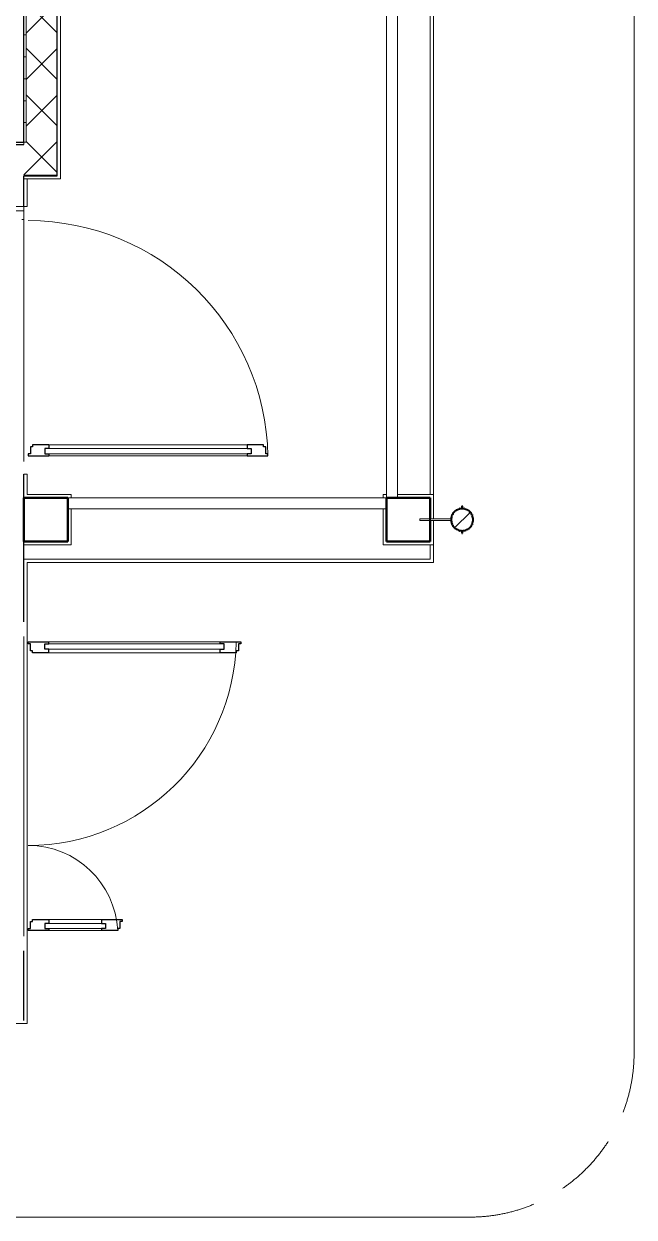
# Model space of a CAD drawing. Header units: millimetres. Extents: x -404508 to 361533, y -175093 to 31861.
# Drawn here: x 9138 to 11918, y -121681 to -116243 of the extents above; entities that cross this region are included whole.
import ezdxf

# ---------------------------------------------------------------- set-up
doc = ezdxf.new("R2010")
doc.units = ezdxf.units.MM
doc.linetypes.add('ADSK_Сверху', pattern=[450, 300, -150])
for name, color, linetype, lineweight in [('Двери', 252, 'Continuous', 9), ('Линии', 7, 'Continuous', 9), ('Несущие колонны', 252, 'Continuous', 18), ('Обобщенные модели', 252, 'Continuous', 18), ('Ограждение', 252, 'Continuous', 9), ('Перекрытие', 252, 'Continuous', 18), ('Стены внутренние', 7, 'Continuous', 18), ('Стены наружные', 7, 'Continuous', 18), ('Стены штриховка', 7, 'Continuous', 9)]:
    doc.layers.add(name, color=color, linetype=linetype, lineweight=lineweight)
doc.layers.add('Двери открывание', color=7, linetype='Continuous', lineweight=9, true_color=0xc0c0c0)

# ---------------------------------------------------------------- blocks, each defined once
blk = doc.blocks.new('1 этаж')
at = {"layer": 'Обобщенные модели', "lineweight": 9, "true_color": 0x636466}
h = blk.add_hatch(dxfattribs=at)
h.set_pattern_fill('FP_22', color=251, angle=180, style=0, pattern_type=2)
h.set_pattern_definition([(45, (-32119.82, 96), (-106.066, 106.066), [])])
h.paths.add_polyline_path([(-2308.8, 13136.3), (-2299.3, 13137.5), (-2315.3, 13137.1)])
h.paths.add_polyline_path([(-2297.1, 13137.8), (-2295.3, 13138.2), (-2282.8, 13143.7), (-2283.8, 13144.2), (-2296.7, 13138)])
h.paths.add_polyline_path([(-2276.5, 13148.5), (-2270.7, 13154.4), (-2274.6, 13150.9)])
h.paths.add_polyline_path([(-2258.8, 13186.3), (-2260.7, 13199.6), (-2261.8, 13199.2), (-2260.5, 13193.7)])
h.paths.add_polyline_path([(-2263.3, 13166.6), (-2260.2, 13175.7), (-2260.5, 13178.8), (-2261.9, 13172.8)])
h.paths.add_polyline_path([(-2358.8, 13186.3), (-2356.9, 13199.6), (-2357.1, 13199.2), (-2358.7, 13187.1)])
h.paths.add_polyline_path([(-2354.3, 13166.6), (-2357.4, 13175.7), (-2356.9, 13172.8), (-2355.1, 13168.6)])
h.paths.add_polyline_path([(-2264.5, 13208.9), (-2266.3, 13212.3), (-2265.5, 13210.2)])
h.paths.add_polyline_path([(-2279.5, 13226.3), (-2283.8, 13229.6), (-2283.8, 13228.3), (-2282.8, 13227.9)])
h.paths.add_polyline_path([(-2318.3, 13235), (-2307.4, 13236.1), (-2308.8, 13236.3), (-2315.3, 13235.4)])
h = blk.add_hatch(dxfattribs=at)
h.set_pattern_fill('FP_21', color=251, style=0, pattern_type=2)
h.set_pattern_definition([(45, (-32119.82, 96), (-106.066, 106.066), [])])
h.paths.add_polyline_path([(-2299.3, 13137.5), (-2295.3, 13138.6), (-2276.5, 13148.5), (-2263.3, 13166.6), (-2258.8, 13186.3), (-2264.5, 13208.9), (-2279.5, 13226.3), (-2299.3, 13235), (-2321.7, 13234.1), (-2341.1, 13224), (-2354.3, 13205.9), (-2358.8, 13186.3), (-2353.1, 13163.6), (-2338.1, 13146.3), (-2318.3, 13137.5), (-2308.8, 13137.5)])
at = {"layer": 'Двери', "color": 251, "true_color": 0x636466}
for p, q in [((-4305.8, 14613.3), (-4355.8, 14613.3)), ((-4355.8, 14593.3), (-4305.8, 14593.3)), ((-4305.8, 14593.3), (-4355.8, 14593.3)), ((-4305.8, 14593.3), (-4305.8, 14613.3)), ((-4305.8, 14554.3), (-4305.8, 14593.3)), ((-4314.8, 14554.3), (-4305.8, 14554.3)), ((-4209.8, 13510.3), (-3269.8, 13510.3)), ((-4209.8, 13486.3), (-4209.8, 13510.3)), ((-3287.8, 13527.3), (-4191.8, 13527.3)), ((-3269.8, 13510.3), (-3269.8, 13486.3)), ((-3269.8, 13486.3), (-4209.8, 13486.3)), ((-4191.8, 13477.3), (-3287.8, 13477.3)), ((-4209.8, 12620.3), (-4209.8, 12596.3)), ((-3393.8, 12620.3), (-4209.8, 12620.3)), ((-4191.8, 12629.3), (-3411.8, 12629.3)), ((-3393.8, 12596.3), (-3393.8, 12620.3)), ((-4209.8, 12596.3), (-3393.8, 12596.3)), ((-3411.8, 12579.3), (-4191.8, 12579.3)), ((-4209.8, 11346.3), (-3933.8, 11346.3)), ((-4209.8, 11322.3), (-4209.8, 11346.3)), ((-3933.8, 11322.3), (-4209.8, 11322.3)), ((-4191.8, 11363.3), (-3951.8, 11363.3)), ((-3951.8, 11313.3), (-4191.8, 11313.3)), ((-3933.8, 11346.3), (-3933.8, 11322.3))]:
    blk.add_line(p, q, dxfattribs=at)
at = {"layer": 'Двери', "color": 251, "lineweight": 30, "true_color": 0x636466}
for p, q in [((-4275.8, 13518.3), (-4275.8, 13486.3)), ((-4265.8, 13518.3), (-4275.8, 13518.3)), ((-4191.8, 13527.3), (-4265.8, 13527.3)), ((-4265.8, 13527.3), (-4265.8, 13518.3)), ((-4191.8, 13510.3), (-4209.8, 13510.3)), ((-4209.8, 13510.3), (-4209.8, 13486.3)), ((-4191.8, 13527.3), (-4191.8, 13510.3)), ((-3213.8, 13527.3), (-3287.8, 13527.3)), ((-3287.8, 13527.3), (-3287.8, 13510.3)), ((-3287.8, 13510.3), (-3269.8, 13510.3)), ((-3269.8, 13510.3), (-3269.8, 13486.3)), ((-3213.8, 13518.3), (-3213.8, 13527.3)), ((-3203.8, 13518.3), (-3213.8, 13518.3)), ((-3203.8, 13486.3), (-3203.8, 13518.3)), ((-4275.8, 13486.3), (-4285.8, 13486.3)), ((-4285.8, 13486.3), (-4285.8, 13477.3)), ((-4285.8, 13477.3), (-4191.8, 13477.3)), ((-4209.8, 13486.3), (-4191.8, 13486.3)), ((-4191.8, 13486.3), (-4191.8, 13477.3)), ((-3287.8, 13486.3), (-3287.8, 13477.3)), ((-3269.8, 13486.3), (-3287.8, 13486.3)), ((-3287.8, 13477.3), (-3193.8, 13477.3)), ((-3193.8, 13486.3), (-3203.8, 13486.3)), ((-3193.8, 13477.3), (-3193.8, 13486.3)), ((-4285.8, 12629.3), (-4191.8, 12629.3)), ((-4285.8, 12620.3), (-4285.8, 12629.3)), ((-4275.8, 12620.3), (-4285.8, 12620.3)), ((-4275.8, 12588.3), (-4275.8, 12620.3)), ((-4209.8, 12620.3), (-4191.8, 12620.3)), ((-4209.8, 12596.3), (-4209.8, 12620.3)), ((-4191.8, 12620.3), (-4191.8, 12629.3)), ((-3411.8, 12629.3), (-3317.8, 12629.3)), ((-3411.8, 12620.3), (-3411.8, 12629.3)), ((-3393.8, 12620.3), (-3411.8, 12620.3)), ((-3393.8, 12596.3), (-3393.8, 12620.3)), ((-3327.8, 12620.3), (-3327.8, 12588.3)), ((-3317.8, 12620.3), (-3327.8, 12620.3)), ((-3317.8, 12629.3), (-3317.8, 12620.3)), ((-4265.8, 12588.3), (-4275.8, 12588.3)), ((-4265.8, 12579.3), (-4265.8, 12588.3)), ((-4191.8, 12579.3), (-4265.8, 12579.3)), ((-4191.8, 12596.3), (-4209.8, 12596.3)), ((-4191.8, 12579.3), (-4191.8, 12596.3)), ((-3411.8, 12596.3), (-3393.8, 12596.3)), ((-3411.8, 12579.3), (-3411.8, 12596.3)), ((-3337.8, 12579.3), (-3411.8, 12579.3)), ((-3337.8, 12588.3), (-3337.8, 12579.3)), ((-3327.8, 12588.3), (-3337.8, 12588.3)), ((-4285.8, 11322.3), (-4275.8, 11322.3)), ((-4285.8, 11313.3), (-4285.8, 11322.3)), ((-4191.8, 11313.3), (-4285.8, 11313.3)), ((-4275.8, 11322.3), (-4275.8, 11354.3)), ((-4275.8, 11354.3), (-4265.8, 11354.3)), ((-4265.8, 11363.3), (-4191.8, 11363.3)), ((-4265.8, 11354.3), (-4265.8, 11363.3)), ((-4191.8, 11346.3), (-4209.8, 11346.3)), ((-4209.8, 11346.3), (-4209.8, 11322.3)), ((-4209.8, 11322.3), (-4191.8, 11322.3)), ((-4191.8, 11363.3), (-4191.8, 11346.3)), ((-4191.8, 11322.3), (-4191.8, 11313.3)), ((-3951.8, 11363.3), (-3857.8, 11363.3)), ((-3951.8, 11363.3), (-3951.8, 11346.3)), ((-3951.8, 11346.3), (-3933.8, 11346.3)), ((-3951.8, 11322.3), (-3951.8, 11313.3)), ((-3933.8, 11322.3), (-3951.8, 11322.3)), ((-3877.8, 11313.3), (-3951.8, 11313.3)), ((-3933.8, 11346.3), (-3933.8, 11322.3)), ((-3877.8, 11322.3), (-3877.8, 11313.3)), ((-3867.8, 11322.3), (-3877.8, 11322.3)), ((-3867.8, 11354.3), (-3867.8, 11322.3)), ((-3857.8, 11354.3), (-3867.8, 11354.3)), ((-3857.8, 11363.3), (-3857.8, 11354.3))]:
    blk.add_line(p, q, dxfattribs=at)
at = {"layer": 'Двери открывание', "color": 251, "true_color": 0x636466}
for centre, radius, start, end in [((-4285.8, 13457.3), 1092, 1.0494, 90), ((-4285.8, 12649.3), 948, 270, 358.7911), ((-4285.8, 11293.3), 408, 2.8097, 90)]:
    blk.add_arc(centre, radius, start, end, dxfattribs=at)
at = {"layer": 'Линии', "color": 251, "linetype": 'ADSK_Сверху', "ltscale": 100, "true_color": 0x636466}
for p, q in [((-1525.1, 10756.3), (-1525.1, 25558.3)), ((-8505.8, 10007.5), (-2273.8, 10007.5))]:
    blk.add_line(p, q, dxfattribs=at)
at = {"layer": 'Линии', "color": 251, "linetype": 'ADSK_Сверху', "true_color": 0x636466}
blk.add_arc((-2273.8, 10756.3), 748.7, 270, 0, dxfattribs=at)
at = {"layer": 'Несущие колонны', "color": 251, "lineweight": 40, "true_color": 0x636466}
for p, q in [((-4105.8, 13286.3), (-4305.8, 13286.3)), ((-4305.8, 13286.3), (-4305.8, 13086.3)), ((-4305.8, 13286.3), (-4105.8, 13286.3)), ((-4305.8, 13086.3), (-4305.8, 13286.3)), ((-4105.8, 13086.3), (-4105.8, 13286.3)), ((-4105.8, 13286.3), (-4105.8, 13086.3)), ((-2453.8, 13286.3), (-2653.8, 13286.3)), ((-2653.8, 13286.3), (-2653.8, 13086.3)), ((-2653.8, 13286.3), (-2453.8, 13286.3)), ((-2653.8, 13086.3), (-2653.8, 13286.3)), ((-2453.8, 13086.3), (-2453.8, 13286.3)), ((-2453.8, 13286.3), (-2453.8, 13189.1)), ((-2453.8, 13183.6), (-2453.8, 13086.3)), ((-4305.8, 13086.3), (-4105.8, 13086.3)), ((-4105.8, 13086.3), (-4305.8, 13086.3)), ((-2653.8, 13086.3), (-2453.8, 13086.3)), ((-2453.8, 13086.3), (-2653.8, 13086.3))]:
    blk.add_line(p, q, dxfattribs=at)
at = {"layer": 'Обобщенные модели', "color": 251, "true_color": 0x636466}
for p, q in [((-2307.8, 13248.3), (-2309.8, 13248.3)), ((-2309.8, 13248.3), (-2309.8, 13247.9)), ((-2307.8, 13248.3), (-2309.8, 13248.3)), ((-2309.8, 13248.3), (-2309.8, 13247.9)), ((-2307.8, 13248.3), (-2309.8, 13248.3)), ((-2309.8, 13248.3), (-2309.8, 13238.3)), ((-2309.8, 13236.3), (-2309.8, 13238.3)), ((-2307.8, 13236.3), (-2309.8, 13236.3)), ((-2307.8, 13247.9), (-2307.8, 13248.3)), ((-2307.8, 13247.9), (-2307.8, 13248.3)), ((-2307.8, 13238.3), (-2307.8, 13248.3)), ((-2307.8, 13238.3), (-2307.8, 13236.3)), ((-2360.8, 13189.6), (-2500.8, 13189.6)), ((-2500.8, 13189.6), (-2500.8, 13183)), ((-2500.8, 13183), (-2360.8, 13183)), ((-2360.8, 13187.1), (-2360.8, 13189.6)), ((-2360.8, 13183), (-2360.8, 13185.4)), ((-2309.8, 13134.3), (-2309.8, 13136.3)), ((-2309.8, 13136.3), (-2307.8, 13136.3)), ((-2309.8, 13134.3), (-2309.8, 13124.3)), ((-2309.8, 13124.6), (-2309.8, 13124.3)), ((-2309.8, 13124.6), (-2309.8, 13124.3)), ((-2309.8, 13124.3), (-2307.8, 13124.3)), ((-2309.8, 13124.3), (-2307.8, 13124.3)), ((-2309.8, 13124.3), (-2307.8, 13124.3)), ((-2307.8, 13136.3), (-2307.8, 13134.3)), ((-2307.8, 13124.3), (-2307.8, 13134.3)), ((-2307.8, 13124.3), (-2307.8, 13124.6)), ((-2307.8, 13124.3), (-2307.8, 13124.6))]:
    blk.add_line(p, q, dxfattribs=at)
at = {"layer": 'Обобщенные модели', "color": 251, "lineweight": 40, "true_color": 0x636466}
for p, q in [((-2309.8, 13247.6), (-2309.8, 13238.1)), ((-2307.8, 13247.6), (-2309.8, 13247.6)), ((-2307.8, 13238), (-2307.8, 13247.6)), ((-2309.8, 13134.4), (-2309.8, 13124.9)), ((-2309.8, 13124.9), (-2307.8, 13124.9)), ((-2307.8, 13124.9), (-2307.8, 13134.6))]:
    blk.add_line(p, q, dxfattribs=at)
at = {"layer": 'Обобщенные модели', "color": 251, "true_color": 0x636466}
for radius, start, end in [(52, 0, 180), (50, 0, 180), (52, 180, 0), (50, 180, 0)]:
    blk.add_arc((-2308.8, 13186.3), radius, start, end, dxfattribs=at)
at = {"layer": 'Обобщенные модели', "color": 251, "lineweight": 40, "true_color": 0x636466}
for radius, start, end in [(50, 130.583, 152.8285), (50, 130.583, 152.8285), (52, 126.2008, 130.583), (50, 103.6312, 126.2008), (50, 103.6312, 126.2008), (52, 101.0036, 102.8571), (50, 78.9964, 101.0036), (50, 78.9964, 101.0036), (52, 77.1429, 78.9964), (50, 53.7992, 76.3688), (50, 53.7992, 76.3688), (52, 49.417, 53.7992), (50, 27.1715, 49.417), (50, 27.1715, 49.417), (50, 156.6941, 180), (50, 156.6941, 180), (50, 180, 203.3059), (50, 180, 203.3059), (52, 154.2857, 156.6941), (52, 203.3059, 205.7143), (50, 207.1715, 229.417), (50, 207.1715, 229.417), (50, 310.583, 332.8285), (50, 310.583, 332.8285), (50, 0, 23.3059), (50, 0, 23.3059), (50, 336.6941, 0), (50, 336.6941, 0), (52, 23.3059, 25.7143), (52, 334.2857, 336.6941), (52, 229.417, 233.7992), (50, 233.7992, 256.3688), (50, 233.7992, 256.3688), (52, 257.1429, 258.9964), (50, 258.9964, 281.0036), (50, 258.9964, 281.0036), (52, 281.0036, 282.8571), (50, 283.6312, 306.2008), (50, 283.6312, 306.2008), (52, 306.2008, 310.583)]:
    blk.add_arc((-2308.8, 13186.3), radius, start, end, dxfattribs=at)
at = {"layer": 'Ограждение', "color": 251, "true_color": 0x636466}
for p, q in [((-2653.8, 17806.3), (-2653.8, 13286.3)), ((-2603.8, 13286.3), (-2603.8, 17806.3)), ((-2653.8, 13286.3), (-4105.8, 13286.3)), ((-4105.8, 13236.3), (-2653.8, 13236.3))]:
    blk.add_line(p, q, dxfattribs=at)
at = {"layer": 'Перекрытие', "color": 251, "ltscale": 100, "true_color": 0x636466}
for p, q in [((-2453.8, 13301.3), (-2453.8, 17791.3)), ((-2453.8, 13006.3), (-2453.8, 13071.3))]:
    blk.add_line(p, q, dxfattribs=at)
at = {"layer": 'Стены внутренние', "color": 251, "lineweight": 30, "true_color": 0x636466}
for p, q in [((-4305.8, 14906.3), (-4305.8, 18096.3)), ((-4153.8, 14754.3), (-4153.8, 17806.3)), ((-5610.8, 14906.3), (-4305.8, 14906.3)), ((-4305.8, 14754.3), (-4153.8, 14754.3)), ((-4305.8, 14613.3), (-4305.8, 14754.3)), ((-4305.8, 13286.3), (-4305.8, 13393.3)), ((-4305.8, 12721.3), (-4305.8, 13086.3)), ((-4305.8, 10904.3), (-4305.8, 11221.3))]:
    blk.add_line(p, q, dxfattribs=at)
at = {"layer": 'Стены внутренние', "color": 251, "linetype": 'Continuous', "lineweight": 9, "true_color": 0x636466}
for p, q in [((-4155.8, 15406.9), (-4295.8, 15546.9)), ((-4295.8, 15404.2), (-4155.8, 15544.2)), ((-4155.8, 15194.8), (-4295.8, 15334.8)), ((-4295.8, 15192.1), (-4155.8, 15332.1)), ((-4155.8, 14982.6), (-4295.8, 15122.6)), ((-4295.8, 14980), (-4155.8, 15120)), ((-4153.8, 15167.4), (-4155.8, 15170.9)), ((-4155.8, 15031.2), (-4153.8, 15031.2)), ((-4305.8, 14757.8), (-4155.8, 14907.8)), ((-4155.8, 14770.5), (-4295.8, 14910.5)), ((-4153.8, 14908.6), (-4155.8, 14905.2)), ((-4155.8, 14828), (-4153.8, 14828)), ((-4305.8, 14645.3), (-4307.4, 14642.6)), ((-4305.8, 10960.3), (-4307.8, 10963.7))]:
    blk.add_line(p, q, dxfattribs=at)
at = {"layer": 'Стены внутренние', "color": 251, "true_color": 0x636466}
for p, q in [((-4305.8, 14554.3), (-4305.8, 13452.3)), ((-4305.8, 12654.3), (-4305.8, 11288.3))]:
    blk.add_line(p, q, dxfattribs=at)
at = {"layer": 'Стены наружные', "color": 251, "true_color": 0x636466}
for p, q in [((-2438.8, 23703.6), (-2438.8, 13189.1)), ((-4138.8, 17791.3), (-4138.8, 14739.3)), ((-4138.8, 14739.3), (-4305.8, 14739.3)), ((-4290.8, 14739.3), (-4290.8, 14613.3)), ((-4155.8, 14754.3), (-4153.8, 14754.3)), ((-4305.8, 14613.3), (-4290.8, 14613.3)), ((-4305.8, 13393.3), (-4290.8, 13393.3)), ((-4290.8, 13393.3), (-4290.8, 13301.3)), ((-4290.8, 13301.3), (-4090.8, 13301.3)), ((-4090.8, 13286.3), (-4090.8, 13301.3)), ((-2668.8, 13301.3), (-2653.8, 13301.3)), ((-2668.8, 13301.3), (-2668.8, 13286.3)), ((-2603.8, 13301.3), (-2438.8, 13301.3)), ((-4090.8, 13236.3), (-4090.8, 13071.3)), ((-2668.8, 13071.3), (-2668.8, 13236.3)), ((-2438.8, 13183.6), (-2438.8, 12991.3)), ((-4090.8, 13071.3), (-4305.8, 13071.3)), ((-2438.8, 13071.3), (-2668.8, 13071.3)), ((-4305.8, 13006.3), (-2453.8, 13006.3)), ((-2438.8, 12991.3), (-4290.8, 12991.3)), ((-4290.8, 12991.3), (-4290.8, 10889.3)), ((-4290.8, 10889.3), (-6402.9, 10889.3))]:
    blk.add_line(p, q, dxfattribs=at)
at = {"layer": 'Стены наружные', "color": 251, "linetype": 'Continuous', "lineweight": 9, "true_color": 0x636466}
for p, q in [((-4296, 15396), (-4305.8, 15396)), ((-4295.9, 15296), (-4305.8, 15296)), ((-4295.9, 15196), (-4305.8, 15196)), ((-4295.9, 15096), (-4305.8, 15096)), ((-4295.8, 14996), (-4305.8, 14996))]:
    blk.add_line(p, q, dxfattribs=at)
at = {"layer": 'Стены наружные', "color": 251, "lineweight": 30, "true_color": 0x636466}
blk.add_line((-4557.8, 14896.3), (-4305.8, 14896.3), dxfattribs=at)
at = {"layer": 'Стены штриховка', "color": 251, "true_color": 0x636466}
for p, q in [((-4295.8, 17806.3), (-4295.8, 14906.3)), ((-4155.8, 14754.3), (-4155.8, 17806.3)), ((-4295.8, 14906.3), (-4305.8, 14906.3)), ((-4305.8, 14896.3), (-4305.8, 14906.3)), ((-4153.8, 14756.3), (-4305.8, 14756.3))]:
    blk.add_line(p, q, dxfattribs=at)

msp = doc.modelspace()

# ---------------------------------------------------------------- block references
msp.add_blockref('1 этаж', (13443.4, -131688.8))

doc.saveas('drawing.dxf')
